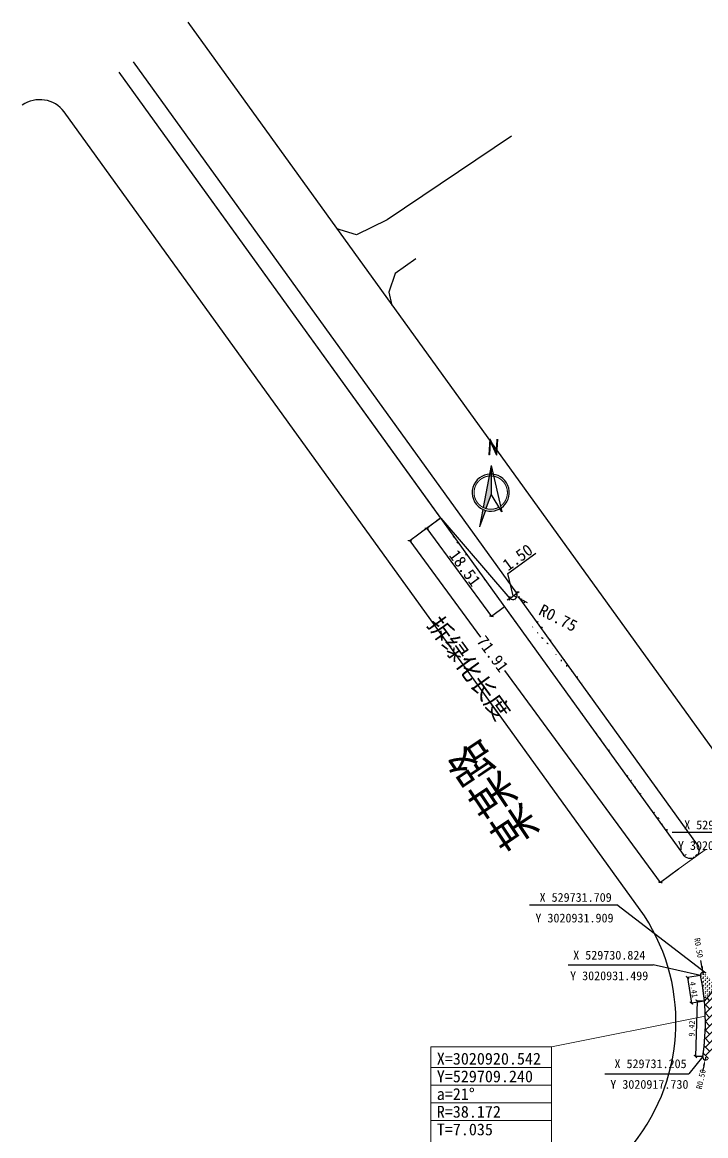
# Model space of a CAD drawing. Extents: x 529560 to 530007, y 3020685 to 3021211.
# Drawn here: x 529615.7 to 529731.7, y 3020904.3 to 3021093.3 of the extents above; entities that cross this region are included whole.
import ezdxf
from ezdxf.enums import TextEntityAlignment as Align

# ---------------------------------------------------------------- set-up
doc = ezdxf.new("R2010")
doc.units = 0
doc.header["$LTSCALE"] = 0.5
doc.header["$PDMODE"] = 32
doc.layers.get('0').update_dxf_attribs({"linetype": 'CONTINUOUS'})
doc.layers.get('Defpoints').update_dxf_attribs({"linetype": 'CONTINUOUS'})
for name, color, linetype in [('@-拆绿化长度', 5, 'CONTINUOUS'), ('@-指北针', 7, 'CONTINUOUS'), ('@-道路隔离设施', 3, 'CONTINUOUS'), ('@-隔离岛', 3, 'CONTINUOUS'), ('@-隔离岛标注', 7, 'CONTINUOUS'), ('@道路标注', 7, 'CONTINUOUS'), ('ass', 7, 'CONTINUOUS')]:
    doc.layers.add(name, color=color, linetype=linetype)
doc.layers.add('PP-COM', color=7, linetype='CONTINUOUS', lineweight=0)
doc.layers.add('PP-DL-DHBZ', color=7, linetype='CONTINUOUS', lineweight=0)
doc.styles.add('--黑体', font='simhei.ttf')
doc.styles.add('STYLE1', font='simhei.ttf', dxfattribs={"width": 0.8})
doc.styles.add('黑体', font='simhei.ttf')
doc.dimstyles.new('标志标注', dxfattribs={"dimtxt": 1, "dimasz": 0.5, "dimexe": 0, "dimexo": 0, "dimgap": 0.25, "dimtad": 1, "dimzin": 0, "dimdsep": 46, "dimtxsty": '--黑体', "dimblk": 'ARCHTICK', "dimcen": 0.09, "dimadec": 0, "dimazin": 0, "dimtfac": 1, "dimtix": 1, "dimtmove": 2, "dimatfit": 0, "dimfxl": 1, "dimtolj": 1, "dimtzin": 0, "dimarcsym": 0})
pattern_1 = [(90, (0, 0), (-0.898025, 0.898025), [0.238125, -1.557925]), (45, (0, 0), (-0.8980256121, 0.8980256121), [0.238125, -1.031875]), (135, (0, 0), (-0.8980256121, -0.8980256121), [0.238125, -1.031875])]

# ---------------------------------------------------------------- blocks, each defined once
blk = doc.blocks.new('*D150')
at = {"layer": '@-隔离岛标注', "color": 0, "lineweight": -2, "transparency": 16777216}
for p, q in [((529698.96, 3020996.06), (529699.64, 3020995.72)), ((529700.53, 3020995.27), (529701.43, 3020994.82))]:
    blk.add_line(p, q, dxfattribs=at)
at = {"layer": '@-隔离岛标注', "color": 0, "transparency": 16777216}
blk.add_solid([(529700.61, 3020995.42), (529700.46, 3020995.12), (529699.64, 3020995.72)], dxfattribs=at)
at = {"layer": 'Defpoints', "color": 0, "transparency": 16777216}
for p in [(529698.96, 3020996.06), (529699.64, 3020995.72)]:
    blk.add_point(p, dxfattribs=at)
at = {"layer": '@-隔离岛标注', "color": 0, "transparency": 16777216, "insert": (529706.66, 3020992.17), "char_height": 2, "attachment_point": 5, "rotation": 333.2166, "style": '--黑体'}
blk.add_mtext('\\A1;R0.75', dxfattribs=at)
blk = doc.blocks.new('_ArchTick')
at = {"color": 0, "linetype": 'ByBlock', "const_width": 0.4}
blk.add_lwpolyline([(-0.5, -0.5), (0.5, 0.5)], dxfattribs=at)
blk = doc.blocks.new('*D151')
at = {"layer": '@道路标注', "color": 0, "linetype": 'Continuous', "lineweight": -2, "transparency": 16777216}
for p, q in [((529698.15, 3020999.74), (529702.9, 3021003.17)), ((529699.05, 3020995.94), (529698.15, 3020999.74)), ((529699.65, 3020996.38), (529700.06, 3020996.67)), ((529698.44, 3020995.5), (529698.03, 3020995.21)), ((529698.44, 3020995.5), (529699.65, 3020996.38)), ((529698.44, 3020995.5), (529699.65, 3020996.38)), ((529698.44, 3020995.5), (529698.44, 3020995.5)), ((529699.65, 3020996.38), (529699.65, 3020996.38))]:
    blk.add_line(p, q, dxfattribs=at)
at = {"layer": 'Defpoints', "color": 0, "linetype": 'Continuous', "transparency": 16777216}
for p in [(529698.44, 3020995.5), (529699.65, 3020996.38), (529699.65, 3020996.38)]:
    blk.add_point(p, dxfattribs=at)
at = {"layer": '@道路标注', "color": 0, "linetype": 'Continuous', "lineweight": -2, "transparency": 16777216, "xscale": 0.5, "yscale": 0.5, "zscale": 0.5}
for p, rotation in [((529699.65, 3020996.38), 215.8295857984105), ((529698.44, 3020995.5), 35.82958579841053)]:
    blk.add_blockref('_ArchTick', p, dxfattribs=dict(at, rotation=rotation))
at = {"layer": '@道路标注', "color": 0, "linetype": 'Continuous', "transparency": 16777216, "insert": (529699.79, 3021002.47), "char_height": 2, "attachment_point": 5, "rotation": 35.8296, "style": '--黑体'}
blk.add_mtext('\\A1;1.50', dxfattribs=at)
blk = doc.blocks.new('*D181')
at = {"layer": 'Defpoints', "color": 0, "linetype": 'Continuous', "transparency": 16777216}
for p in [(529730.82, 3020931.5), (529729.28, 3020926.81), (529731.49, 3020927.14)]:
    blk.add_point(p, dxfattribs=at)
at = {"layer": 'PP-COM', "color": 0, "linetype": 'Continuous', "lineweight": -2, "transparency": 16777216}
for p, q in [((529730.82, 3020931.5), (529728.62, 3020931.16)), ((529728.62, 3020931.16), (529729.28, 3020926.81)), ((529731.49, 3020927.14), (529729.28, 3020926.81))]:
    blk.add_line(p, q, dxfattribs=at)
at = {"layer": 'PP-COM', "color": 0, "linetype": 'Continuous', "lineweight": -2, "transparency": 16777216, "xscale": 0.5, "yscale": 0.5, "zscale": 0.5}
for p, rotation in [((529728.62, 3020931.16), 98.68747023515262), ((529729.28, 3020926.81), 278.6874702351527)]:
    blk.add_blockref('_ArchTick', p, dxfattribs=dict(at, rotation=rotation))
at = {"layer": 'PP-COM', "color": 0, "linetype": 'Continuous', "transparency": 16777216, "insert": (529729.69, 3020929.1), "char_height": 1, "attachment_point": 5, "rotation": 278.6875, "style": '--黑体'}
blk.add_mtext('\\A1;4.41', dxfattribs=at)
blk = doc.blocks.new('*D182')
at = {"layer": 'Defpoints', "color": 0, "linetype": 'Continuous', "transparency": 16777216}
for p in [(529731.49, 3020927.14), (529729.96, 3020917.77), (529731.21, 3020917.73)]:
    blk.add_point(p, dxfattribs=at)
at = {"layer": 'PP-COM', "color": 0, "linetype": 'Continuous', "lineweight": -2, "transparency": 16777216}
for p, q in [((529730.24, 3020927.18), (529729.96, 3020917.77)), ((529731.49, 3020927.14), (529730.24, 3020927.18)), ((529731.21, 3020917.73), (529729.96, 3020917.77))]:
    blk.add_line(p, q, dxfattribs=at)
at = {"layer": 'PP-COM', "color": 0, "linetype": 'Continuous', "lineweight": -2, "transparency": 16777216, "xscale": 0.5, "yscale": 0.5, "zscale": 0.5}
for p, rotation in [((529730.24, 3020927.18), 88.26881014485146), ((529729.96, 3020917.77), 268.2688101448514)]:
    blk.add_blockref('_ArchTick', p, dxfattribs=dict(at, rotation=rotation))
at = {"layer": 'PP-COM', "color": 0, "linetype": 'Continuous', "transparency": 16777216, "insert": (529729.35, 3020922.5), "char_height": 1, "attachment_point": 5, "rotation": 88.2688, "style": '--黑体'}
blk.add_mtext('\\A1;9.42', dxfattribs=at)
blk = doc.blocks.new('*D184')
at = {"layer": '@-隔离岛标注', "color": 0, "lineweight": -2, "transparency": 16777216}
for p, q in [((529731.7, 3020917.65), (529731.6, 3020917.16)), ((529731.39, 3020916.19), (529731.18, 3020915.21))]:
    blk.add_line(p, q, dxfattribs=at)
at = {"layer": '@-隔离岛标注', "color": 0, "transparency": 16777216}
blk.add_solid([(529731.23, 3020916.22), (529731.55, 3020916.15), (529731.6, 3020917.16)], dxfattribs=at)
at = {"layer": 'Defpoints', "color": 0, "transparency": 16777216}
for p in [(529731.7, 3020917.65), (529731.6, 3020917.16)]:
    blk.add_point(p, dxfattribs=at)
at = {"layer": '@-隔离岛标注', "color": 0, "transparency": 16777216, "insert": (529730.91, 3020913.9), "char_height": 1, "attachment_point": 5, "rotation": 78.0889, "style": '--黑体'}
blk.add_mtext('\\A1;R0.50', dxfattribs=at)
blk = doc.blocks.new('*D185')
at = {"layer": '@-隔离岛标注', "color": 0, "lineweight": -2, "transparency": 16777216}
for p, q in [((529731.06, 3020933.08), (529730.89, 3020934.07)), ((529731.31, 3020931.6), (529731.23, 3020932.1))]:
    blk.add_line(p, q, dxfattribs=at)
at = {"layer": '@-隔离岛标注', "color": 0, "transparency": 16777216}
blk.add_solid([(529731.22, 3020933.11), (529730.89, 3020933.05), (529731.23, 3020932.1)], dxfattribs=at)
at = {"layer": 'Defpoints', "color": 0, "transparency": 16777216}
for p in [(529731.23, 3020932.1), (529731.31, 3020931.6)]:
    blk.add_point(p, dxfattribs=at)
at = {"layer": '@-隔离岛标注', "color": 0, "transparency": 16777216, "insert": (529730.52, 3020936.19), "char_height": 1, "attachment_point": 5, "rotation": 279.84, "style": '--黑体'}
blk.add_mtext('\\A1;R0.50', dxfattribs=at)
blk = doc.blocks.new('A$C464A05A1')
at = {"layer": '@-指北针', "color": 7}
for p, q in [((5.93, 29.85), (5.64, 24.45)), ((6.07, 29.07), (5.83, 24.44)), ((5.93, 29.85), (8.08, 25.1)), ((6.07, 29.07), (8.22, 24.32)), ((8.33, 29.72), (8.08, 25.1)), ((8.52, 29.71), (8.22, 24.32)), ((5.64, 24.45), (5.64, 24.45)), ((5.83, 24.44), (5.64, 24.45)), ((5.64, 24.45), (5.64, 24.45)), ((8.08, 25.1), (8.08, 25.1)), ((8.08, 25.1), (8.08, 25.1)), ((8.22, 24.32), (8.23, 24.32)), ((8.22, 24.32), (8.23, 24.32)), ((6.39, 20.77), (3.68, 6.54)), ((6.39, 20.77), (6.39, 11.06)), ((6.39, 20.77), (10.06, 5.05)), ((6.39, 11.06), (4.64, 6.16)), ((10.06, 5.05), (6.39, 11.06)), ((3.56, 5.89), (2.44, 0)), ((4.42, 5.55), (2.44, 0))]:
    blk.add_line(p, q, dxfattribs=at)
at = {"layer": '@-指北针', "color": 7, "const_width": 0.36}
for points in [[(6.98, 17.2, 1), (5.53, 5.97, 0.030023), (6.21, 5.92, 33.307369)], [(9.6, 7.02, 0.691005), (6.77, 17.22, 0.030023)], [(6.21, 5.92, 0.132908), (9.07, 6.67, 0.132908)]]:
    blk.add_lwpolyline(points, format="xyb", dxfattribs=at)
at = {"layer": '@-指北针', "color": 7}
for start, end in [(82.6567, 299.982), (303.7615, 84.2302)]:
    blk.add_arc((6.26, 11.58), 6.3, start, end, dxfattribs=at)
for points in [[(5.83, 24.44), (5.64, 24.45), (6.07, 29.07), (5.93, 29.85)], [(8.22, 24.32), (6.07, 29.07), (8.08, 25.1), (5.93, 29.85)], [(8.22, 24.32), (8.08, 25.1), (8.52, 29.71), (8.33, 29.72)], [(6.39, 20.77), (6.39, 11.06), (3.68, 6.54), (4.64, 6.16)], [(3.56, 5.89), (4.42, 5.55), (2.44, 0)]]:
    blk.add_solid(points, dxfattribs=at)
blk = doc.blocks.new('*D204')
at = {"layer": '@-拆绿化长度', "color": 0, "linetype": 'Continuous', "lineweight": -2, "transparency": 16777216}
for p, q in [((529684.52, 3021007.5), (529681.47, 3021005.27)), ((529681.47, 3021005.27), (529693.48, 3020988.9)), ((529724.02, 3020947.29), (529697.61, 3020983.27)), ((529727.07, 3020949.53), (529724.02, 3020947.29))]:
    blk.add_line(p, q, dxfattribs=at)
at = {"layer": 'Defpoints', "color": 0, "linetype": 'Continuous', "transparency": 16777216}
for p in [(529684.52, 3021007.5), (529727.07, 3020949.53, 1502.49), (529724.02, 3020947.29)]:
    blk.add_point(p, dxfattribs=at)
at = {"layer": '@-拆绿化长度', "color": 0, "linetype": 'Continuous', "lineweight": -2, "transparency": 16777216, "xscale": 0.5, "yscale": 0.5, "zscale": 0.5}
for p, rotation in [((529681.47, 3021005.27), 126.2788114362547), ((529724.02, 3020947.29), 306.2788114362547)]:
    blk.add_blockref('_ArchTick', p, dxfattribs=dict(at, rotation=rotation))
at = {"layer": '@-拆绿化长度', "color": 0, "linetype": 'Continuous', "transparency": 16777216, "insert": (529695.54, 3020986.08), "char_height": 2, "attachment_point": 5, "rotation": 306.2788, "style": '--黑体'}
blk.add_mtext('\\A1;71.91', dxfattribs=at)
blk = doc.blocks.new('*D205')
at = {"layer": '@-拆绿化长度', "color": 0, "linetype": 'Continuous', "lineweight": -2, "transparency": 16777216}
for p, q in [((529686.55, 3021008.97), (529684.35, 3021007.35)), ((529684.35, 3021007.35), (529695.34, 3020992.45)), ((529697.54, 3020994.07), (529695.34, 3020992.45))]:
    blk.add_line(p, q, dxfattribs=at)
at = {"layer": 'Defpoints', "color": 0, "linetype": 'Continuous', "transparency": 16777216}
for p in [(529686.55, 3021008.97), (529697.54, 3020994.07), (529695.34, 3020992.45)]:
    blk.add_point(p, dxfattribs=at)
at = {"layer": '@-拆绿化长度', "color": 0, "linetype": 'Continuous', "lineweight": -2, "transparency": 16777216, "xscale": 0.5, "yscale": 0.5, "zscale": 0.5}
for p, rotation in [((529684.35, 3021007.35), 126.4044403983932), ((529695.34, 3020992.45), 306.4044403983933)]:
    blk.add_blockref('_ArchTick', p, dxfattribs=dict(at, rotation=rotation))
at = {"layer": '@-拆绿化长度', "color": 0, "linetype": 'Continuous', "transparency": 16777216, "insert": (529690.85, 3021000.64), "char_height": 2, "attachment_point": 5, "rotation": 306.4044, "style": '--黑体'}
blk.add_mtext('\\A1;18.51', dxfattribs=at)

msp = doc.modelspace()

# ---------------------------------------------------------------- hatches: boundary and pattern name
at = {"layer": '@-拆绿化长度', "linetype": 'Continuous', "ltscale": 0.01}
h = msp.add_hatch(dxfattribs=at)
h.set_pattern_fill('GRASS', color=8, scale=0.05, style=0)
h.set_pattern_definition(pattern_1)
edge = h.paths.add_edge_path()
edge.add_line((529698.234, 3020995.352), (529711.463, 3020979.927))
edge.add_line((529730.34, 3020953.666), (529711.019, 3020980.445))
edge.add_line((529688.051, 3021007.226), (529727.883, 3020952.011))
edge.add_line((529686.552, 3021008.974), (529698.234, 3020995.352))
edge.add_arc((529729.116, 3020952.832), 1.481, -11.05956, 34.25158, ccw=False)
edge.add_arc((529729.116, 3020952.832), 1.481, 303.6293, 348.94044, ccw=False)
edge.add_arc((529729.116, 3020952.832), 1.481, 258.65212, 303.6293, ccw=False)
edge.add_arc((529729.116, 3020952.832), 1.481, 213.67493, 258.65212, ccw=False)
h = msp.add_hatch(dxfattribs=at)
h.set_pattern_fill('GRASS', color=8, scale=0.05, style=0)
h.set_pattern_definition(pattern_1)
edge = h.paths.add_edge_path()
edge.add_arc((529698.956, 3020996.064), 1.016, 227.45141, 384.20776)
edge.add_line((529711.019, 3020980.445), (529699.938, 3020995.803))
edge.add_line((529698.234, 3020995.352), (529711.463, 3020979.927))
edge.add_line((529711.463, 3020979.927), (529712.092, 3020979.826))
at = {"layer": '@-隔离岛', "linetype": 'Continuous'}
h = msp.add_hatch(dxfattribs=at)
h.set_pattern_fill('GRASS', color=256, scale=0.02, style=0)
h.set_pattern_definition([(90, (-9e-05, 2e-05), (-0.35920999999, 0.35921000001), [0.09525, -0.62317]), (44.999999998, (-9e-05, 2e-05), (-0.35921024483, 0.35921024485), [0.09525, -0.41275]), (134.999999998, (-9e-05, 2e-05), (-0.35921024485, -0.35921024483), [0.09525, -0.41275])])
h.paths.add_polyline_path([(529733.479, 3020929.459), (529731.719, 3020931.896, 0.811028), (529730.824, 3020931.499, -0.028942), (529731.49, 3020927.144)])
h = msp.add_hatch(dxfattribs=at)
h.set_pattern_fill('AR-HBONE', color=30, scale=0.01, angle=-2e-09, style=0)
h.paths.add_polyline_path([(529736.48, 3020925.301), (529733.479, 3020929.459), (529731.49, 3020927.144, -0.0620656), (529731.205, 3020917.73, 0.7523919), (529732.077, 3020917.325), (529735.596, 3020921.373, -0.2758486)])

# ---------------------------------------------------------------- linework, layer by layer
at = {"layer": '@-拆绿化长度', "color": 5, "linetype": 'Continuous', "flags": 128}
msp.add_lwpolyline([(529686.552, 3021008.974), (529683.512, 3021006.779)], dxfattribs=at)
msp.add_lwpolyline([(529686.552, 3021008.974), (529683.512, 3021006.779)], dxfattribs=at)
at = {"layer": '@-拆绿化长度', "color": 8, "linetype": 'Continuous', "ltscale": 0.01, "flags": 128}
msp.add_lwpolyline([(529688.051, 3021007.226), (529727.883, 3020952.011)], dxfattribs=at)
at = {"layer": '@-拆绿化长度', "color": 8, "linetype": 'Continuous', "ltscale": 0.01, "elevation": 1502.486, "flags": 128}
for points in [[(529711.019, 3020980.445), (529699.938, 3020995.803)], [(529730.34, 3020953.666), (529711.019, 3020980.445)]]:
    msp.add_lwpolyline(points, dxfattribs=at)
at = {"layer": '@-拆绿化长度', "color": 8, "linetype": 'Continuous', "ltscale": 0.01, "flags": 128}
msp.add_lwpolyline([(529730.34, 3020953.666, -0.2003241), (529730.57, 3020952.548, -0.2003241), (529729.936, 3020951.599, -0.1988089), (529728.825, 3020951.38, -0.1988089), (529727.883, 3020952.011)], format="xyb", dxfattribs=at)
at = {"layer": '@-道路隔离设施', "linetype": 'Continuous', "flags": 128}
for points in [[(529699.655, 3020996.378), (529634.564, 3021086.53)], [(529686.748, 3021009.129), (529632.132, 3021084.774)], [(529686.742, 3021009.137), (529698.437, 3020995.499)]]:
    msp.add_lwpolyline(points, dxfattribs=at)
at = {"layer": '@-道路隔离设施', "color": 8, "linetype": 'Continuous', "flags": 128}
msp.add_lwpolyline([(529641.14, 3021072.253), (529688.051, 3021007.226)], dxfattribs=at)
at = {"layer": '@-道路隔离设施', "linetype": 'Continuous', "flags": 128}
msp.add_lwpolyline([(529698.437, 3020995.499, 0.815263), (529699.655, 3020996.378)], format="xyb", dxfattribs=at)
at = {"layer": '@-隔离岛', "linetype": 'Continuous', "flags": 128}
for points in [[(529731.719, 3020931.896, 0.8110459), (529730.824, 3020931.499)], [(529731.205, 3020917.73, 0.0911713), (529730.824, 3020931.499)], [(529731.205, 3020917.73, 0.7523919), (529732.077, 3020917.325)]]:
    msp.add_lwpolyline(points, format="xyb", dxfattribs=at)
msp.add_lwpolyline([(529731.49, 3020927.144), (529733.479, 3020929.459)], dxfattribs=at)
at = {"layer": '@-隔离岛', "linetype": 'Continuous'}
msp.add_arc((529693.486, 3020923.566), 38.172, 351.11191, 11.99562, dxfattribs=at)
at = {"layer": '@-隔离岛标注', "color": 7, "linetype": 'Continuous'}
for p, q in [((529725.996, 3020955.809), (529741.888, 3020955.809)), ((529701.802, 3020943.509), (529716.628, 3020943.509)), ((529731.709, 3020931.909), (529716.628, 3020943.509)), ((529708.337, 3020933.308), (529722.772, 3020933.308)), ((529730.824, 3020931.499), (529722.772, 3020933.308)), ((529731.205, 3020917.73), (529728.848, 3020914.838)), ((529714.576, 3020914.838), (529728.848, 3020914.838))]:
    msp.add_line(p, q, dxfattribs=at)
at = {"layer": 'ass', "color": 0, "linetype": 'Continuous'}
for p, q in [((529698.763, 3021073.928), (529677.624, 3021059.749)), ((529677.624, 3021059.749), (529672.427, 3021057.217)), ((529669.667, 3021058.04), (529669.179, 3021058.233)), ((529672.427, 3021057.217), (529669.667, 3021058.04)), ((529682.479, 3021053.109), (529679.009, 3021050.621)), ((529679.009, 3021050.621), (529677.934, 3021047.486)), ((529677.934, 3021047.486), (529678.419, 3021045.197))]:
    msp.add_line(p, q, dxfattribs=at)
at = {"layer": 'ass', "color": 0, "linetype": 'Continuous', "flags": 128}
for points in [[(529743.237, 3020955.662), (529643.888, 3021093.262)], [(529721.3, 3020941.628), (529622.808, 3021078.042)], [(529721.3, 3020941.628), (529721.3, 3020941.628)]]:
    msp.add_lwpolyline(points, dxfattribs=at)
msp.add_lwpolyline([(529718.545, 3020901.877, 0.3348382), (529721.3, 3020941.628)], format="xyb", dxfattribs=at)
at = {"layer": 'ass', "color": 0, "linetype": 'Continuous'}
msp.add_arc((529618.675, 3021074.978), 5.145, 36.55435, 125.31415, dxfattribs=at)
at = {"layer": 'PP-COM', "color": 5, "linetype": 'Continuous', "elevation": 1502.486, "flags": 128}
msp.add_lwpolyline([(529726.824, 3020949.352), (529731.608, 3020952.805)], dxfattribs=at)
at = {"layer": 'PP-DL-DHBZ'}
for p, q in [((529731.644, 3020924.601), (529705.547, 3020919.383)), ((529685.064, 3020915.883), (529705.547, 3020915.883)), ((529685.064, 3020912.883), (529705.547, 3020912.883)), ((529685.064, 3020909.883), (529705.547, 3020909.883)), ((529685.064, 3020906.883), (529705.547, 3020906.883))]:
    msp.add_line(p, q, dxfattribs=at)
msp.add_lwpolyline([(529685.064, 3020897.883), (529685.064, 3020919.383), (529705.547, 3020919.383), (529705.547, 3020897.883)], dxfattribs=at)

# ---------------------------------------------------------------- block references
at = {"layer": '@-指北针', "xscale": 0.5, "yscale": 0.5, "zscale": 0.5}
msp.add_blockref('A$C464A05A1', (529692.094, 3021007.654), dxfattribs=at)

# ---------------------------------------------------------------- texts
at = {"layer": '@-拆绿化长度', "linetype": 'Continuous', "insert": (529686.75, 3020992.83), "char_height": 3, "width": 38.18432, "attachment_point": 1, "rotation": 305.97282, "style": '黑体'}
msp.add_mtext('拆绿化长度', dxfattribs=at)
at = {"layer": '@-隔离岛标注', "color": 7, "linetype": 'Continuous', "style": '黑体'}
for s, p in [('X 529751.792', (529728.058, 3020956.309)), ('Y 3020945.244', (529726.996, 3020952.809)), ('X 529731.709', (529703.51, 3020944.009)), ('Y 3020931.909', (529702.802, 3020940.509)), ('X 529730.824', (529709.223, 3020934.205)), ('Y 3020931.499', (529708.692, 3020930.705)), ('X 529731.205', (529716.224, 3020915.782)), ('Y 3020917.730', (529715.516, 3020912.282))]:
    msp.add_text(s, height=1.5, dxfattribs=at).set_placement(p)
at = {"layer": 'ass', "color": 0, "linetype": 'Continuous', "style": 'STYLE1', "width": 0.8}
msp.add_text('某某路', height=6, rotation=123.74748, dxfattribs=at).set_placement((529695.441, 3020962.023), align=Align.MIDDLE)
at = {"layer": 'PP-DL-DHBZ', "style": '黑体'}
for s, p in [('X=3020920.542', (529686.064, 3020918.383)), ('Y=529709.240', (529686.064, 3020915.383)), ('a=21%%d', (529686.064, 3020912.383)), ('R=38.172', (529686.064, 3020909.383)), ('T=7.035', (529686.064, 3020906.383))]:
    msp.add_text(s, height=2, dxfattribs=at).set_placement(p, align=Align.TOP_LEFT)

# ---------------------------------------------------------------- dimensions: what is measured, and where the dimension line sits
at = {"layer": '@-拆绿化长度', "linetype": 'Continuous'}
dim = msp.add_aligned_dim(p1=(529686.552, 3021008.974), p2=(529697.54, 3020994.073), distance=-2.735, dimstyle='标志标注', override={"dimtxt": 2}, dxfattribs=at)
dim.commit()
dim.dimension.update_dxf_attribs({"geometry": '*D205', "text_midpoint": (529690.851, 3021000.642)})
dim = msp.add_linear_dim(base=(529724.021, 3020947.291), p1=(529684.517, 3021007.505), p2=(529727.071, 3020949.53, 1502.486), angle=306.27881, text='71.91', dimstyle='标志标注', override={"dimtxt": 2}, dxfattribs=at)
dim.commit()
dim.dimension.update_dxf_attribs({"geometry": '*D204', "text_midpoint": (529695.542, 3020986.083), "dimtype": 161})
at = {"layer": '@-隔离岛标注'}
dim = msp.add_radius_dim(center=(529698.956, 3020996.064), mpoint=(529699.64, 3020995.719), text='R0.75', dimstyle='标志标注', override={"dimtxt": 2, "dimasz": 1, "dimsah": 1}, dxfattribs=at)
dim.commit()
dim.dimension.update_dxf_attribs({"geometry": '*D150', "text_midpoint": (529706.665, 3020992.173), "dimtype": 164})
for center, mpoint, picture, middle in [((529731.313, 3020931.603), (529731.228, 3020932.096), '*D185', (529730.518, 3020936.189)), ((529731.699, 3020917.653), (529731.596, 3020917.164), '*D184', (529730.907, 3020913.899))]:
    dim = msp.add_radius_dim(center=center, mpoint=mpoint, dimstyle='标志标注', override={"dimasz": 1, "dimsah": 1}, dxfattribs=at)
    dim.commit()
    dim.dimension.update_dxf_attribs({"geometry": picture, "text_midpoint": middle, "dimtype": 164})
at = {"layer": '@道路标注', "color": 7, "linetype": 'Continuous'}
dim = msp.add_linear_dim(base=(529699.655, 3020996.378), p1=(529698.437, 3020995.499), p2=(529699.655, 3020996.378), angle=35.82959, dimstyle='标志标注', override={"dimtxt": 2, "dimtmove": 1}, dxfattribs=at)
dim.commit()
dim.dimension.update_dxf_attribs({"geometry": '*D151', "text_midpoint": (529698.356, 3020999.882), "dimtype": 161})
at = {"layer": 'PP-COM', "color": 7, "linetype": 'Continuous'}
for p1, p2, distance, picture, middle in [((529730.824, 3020931.499), (529731.49, 3020927.144), -2.231, '*D181', (529729.693, 3020929.098)), ((529731.49, 3020927.144), (529731.205, 3020917.73), -1.25, '*D182', (529729.348, 3020922.497))]:
    dim = msp.add_aligned_dim(p1=p1, p2=p2, distance=distance, dimstyle='标志标注', dxfattribs=at)
    dim.commit()
    dim.dimension.update_dxf_attribs({"geometry": picture, "text_midpoint": middle})

doc.saveas('drawing.dxf')
